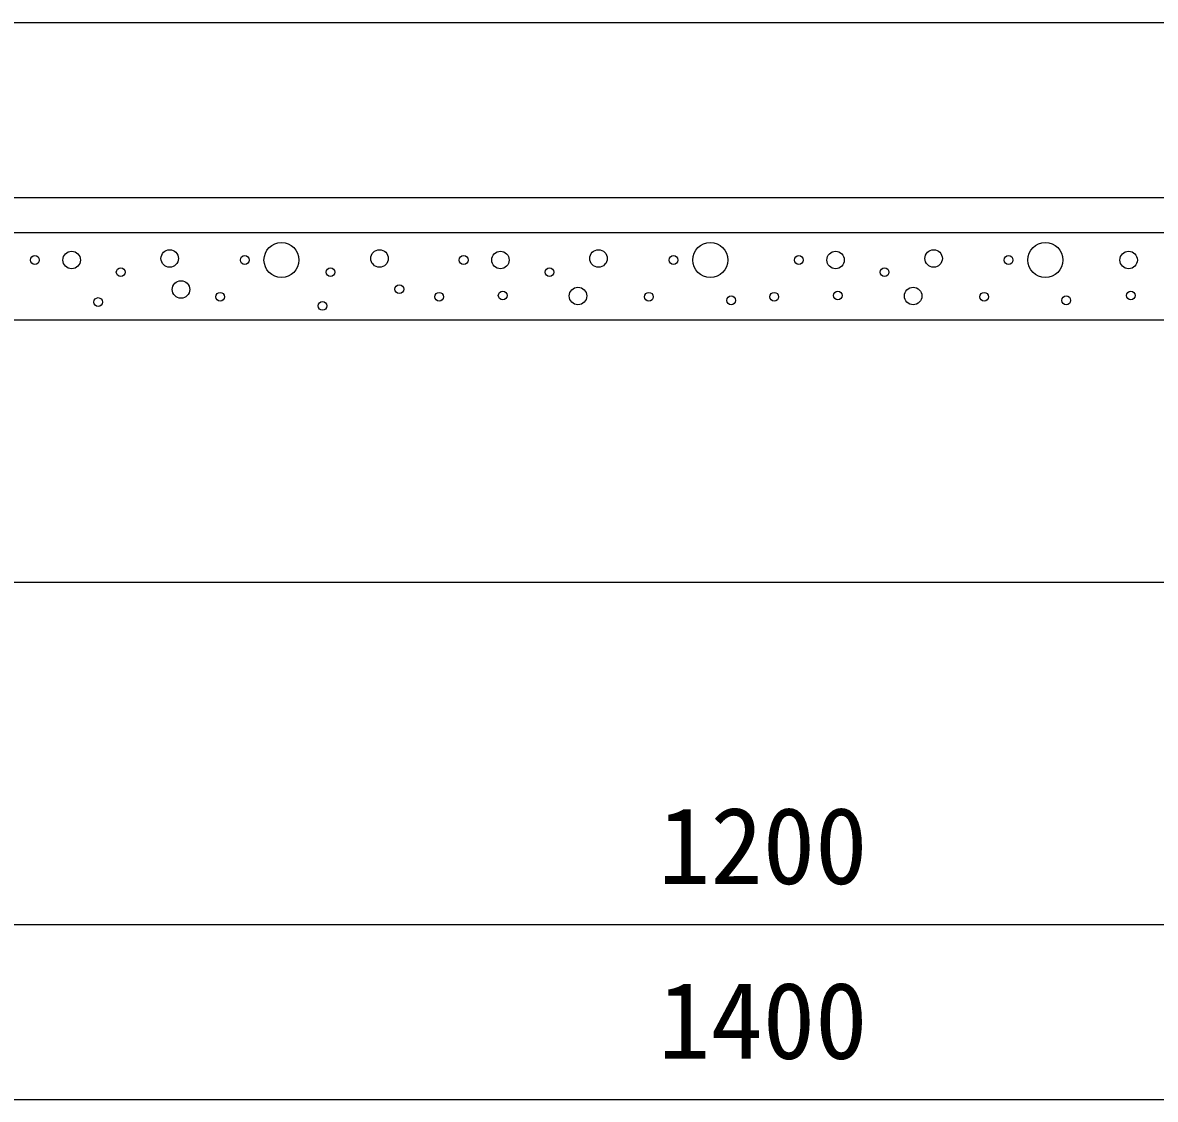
# Model space of a CAD drawing. Units: millimetres, scale not verified. Extents: x -33600 to 33600, y -11880 to 11880.
# Drawn here: x 10845 to 11493, y -2544 to -1928 of the extents above; entities that cross this region are included whole.
import ezdxf
from ezdxf.enums import TextEntityAlignment as Align

# ---------------------------------------------------------------- set-up
doc = ezdxf.new("R2010")
doc.units = ezdxf.units.MM
doc.header["$LTSCALE"] = 40
for name, color, linetype, lineweight in [('0-0_DIM', 7, 'Continuous', 25), ('0-2_HATCH', 6, 'Continuous', 25), ('0-5_OUTLINE', 3, 'Continuous', 25)]:
    doc.layers.add(name, color=color, linetype=linetype, lineweight=lineweight)
doc.styles.add('ＭＳ ゴシック', font='')
doc.styles.get('ＭＳ ゴシック').set_extended_font_data('MS Gothic')

msp = doc.modelspace()

# ---------------------------------------------------------------- linework, layer by layer
at = {"layer": '0-0_DIM'}
for p, q in [((10668.16, -2444.1), (11868.16, -2444.1)), ((10568.16, -2544.1), (11968.16, -2544.1))]:
    msp.add_line(p, q, dxfattribs=at)
at = {"layer": '0-2_HATCH'}
for centre, radius in [((10873.23, -2063.95), 5), ((10929.31, -2063.07), 5), ((10993.23, -2063.95), 10), ((11049.31, -2063.07), 5), ((11118.46, -2063.95), 5), ((11174.53, -2063.07), 5), ((11238.46, -2063.95), 10), ((11310.15, -2063.95), 5), ((11366.22, -2063.07), 5), ((11430.15, -2063.95), 10), ((11477.75, -2063.95), 5), ((10852.2, -2063.95), 2.5), ((10972.2, -2063.95), 2.5), ((11097.43, -2063.95), 2.5), ((11217.43, -2063.95), 2.5), ((11289.12, -2063.95), 2.5), ((11409.12, -2063.95), 2.5), ((10901.27, -2070.95), 2.5), ((11021.27, -2070.95), 2.5), ((11146.49, -2070.95), 2.5), ((11338.18, -2070.95), 2.5), ((10935.73, -2080.8), 5), ((11060.65, -2080.64), 2.5), ((11162.82, -2084.53), 5), ((11354.51, -2084.53), 5), ((10888.35, -2087.99), 2.5), ((10958.18, -2084.96), 2.5), ((11083.41, -2084.96), 2.5), ((11119.76, -2084.29), 2.5), ((11203.41, -2084.96), 2.5), ((11250.42, -2087.03), 2.5), ((11275.1, -2084.96), 2.5), ((11311.45, -2084.29), 2.5), ((11395.1, -2084.96), 2.5), ((11442.1, -2087.03), 2.5), ((11479.06, -2084.29), 2.5), ((11016.71, -2090.23), 2.5)]:
    msp.add_circle(centre, radius, dxfattribs=at)
at = {"layer": '0-5_OUTLINE'}
for p, q in [((10775.41, -1928.17), (11760.9, -1928.17)), ((10668.16, -2028.17), (11868.16, -2028.17)), ((10568.16, -2048.17), (11968.16, -2048.17)), ((10568.16, -2098.17), (11968.16, -2098.17)), ((10568.16, -2248.17), (11968.16, -2248.17))]:
    msp.add_line(p, q, dxfattribs=at)

# ---------------------------------------------------------------- texts
at = {"layer": '0-0_DIM', "style": 'ＭＳ ゴシック'}
for s, p in [('1200', (11208.69, -2434.1)), ('1400', (11208.69, -2534.1))]:
    msp.add_text(s, height=43.99, dxfattribs=at).set_placement(p, align=Align.BOTTOM_LEFT)

doc.saveas('drawing.dxf')
